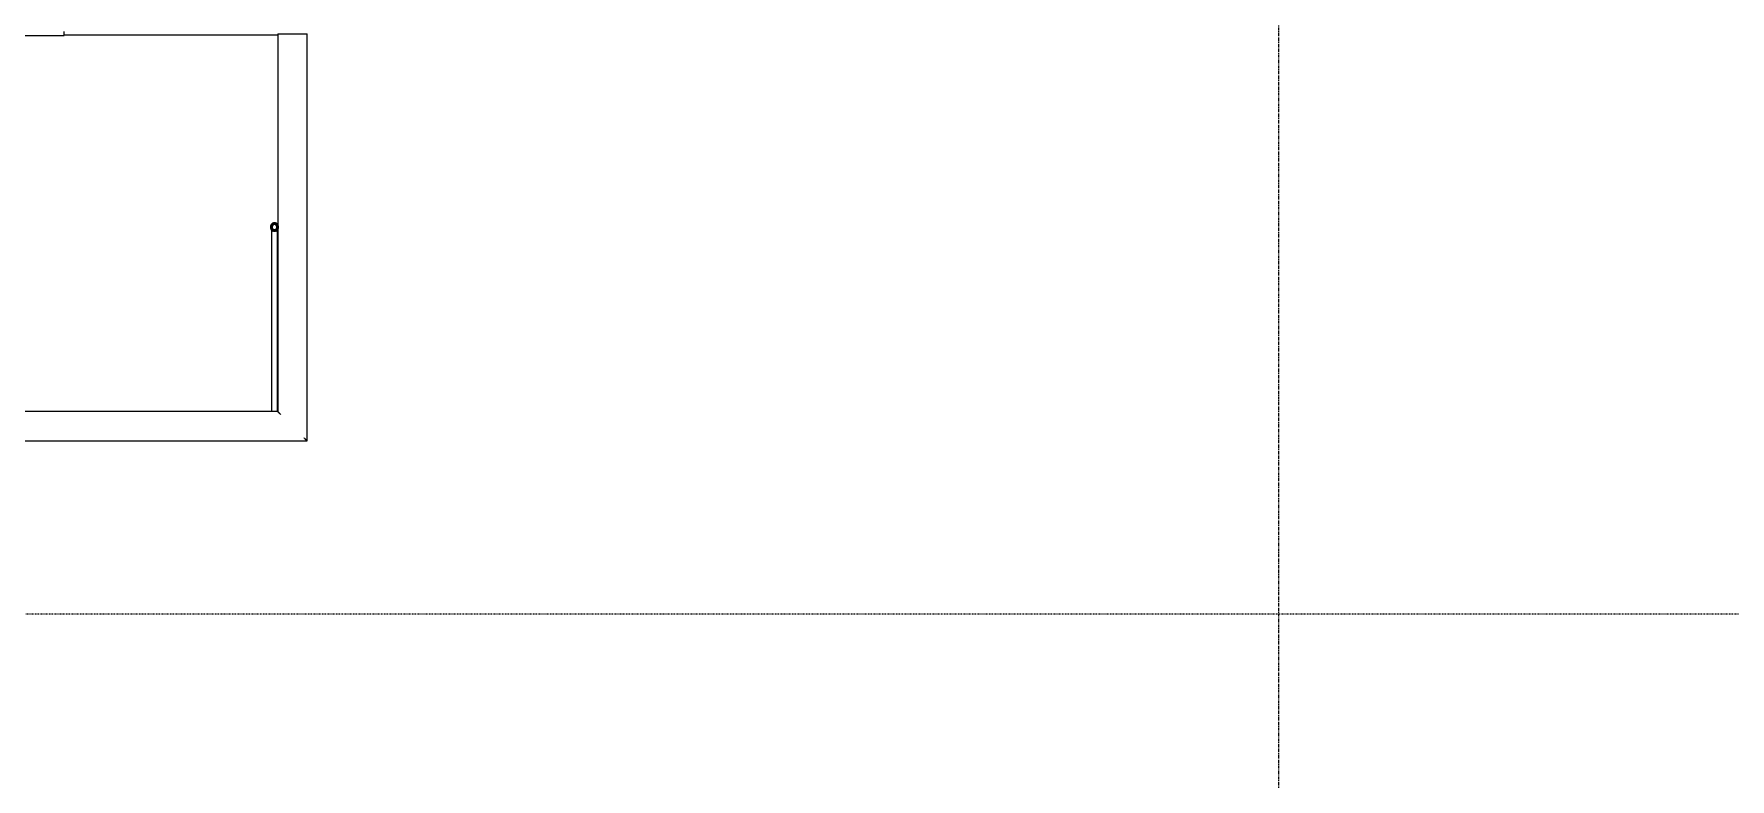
# Model space of a CAD drawing. Header units: inches. Extents: x -4217 to -1814, y 9706 to 12425.
# Drawn here: x -3027.9 to -2754.6, y 11126.9 to 11247 of the extents above; entities that cross this region are included whole.
import ezdxf

# ---------------------------------------------------------------- set-up
doc = ezdxf.new("R2010")
doc.units = ezdxf.units.IN
doc.header["$MEASUREMENT"] = 0
doc.linetypes.add('Aligning Line 1_8_', pattern=[0.25, 0.125, -0.125])
doc.linetypes.add('Grid Line 1_2_', pattern=[0.875, 0.5, -0.125, 0.125, -0.125])
for name, color, linetype, lineweight in [('A-DOOR-FRAM-1', 50, 'Continuous', 20), ('A-FLOR-1', 10, 'Continuous', 13), ('A-FLOR-HRAL-1', 7, 'Continuous', 9), ('A-WALL-3', 250, 'Continuous', 50), ('A-WALL-4', 10, 'Continuous', 13), ('G-ANNO-SYMB', 111, 'Aligning Line 1_8_', 9), ('S-GRID-1', 1, 'Grid Line 1_2_', 9)]:
    doc.layers.add(name, color=color, linetype=linetype, lineweight=lineweight)

msp = doc.modelspace()

# ---------------------------------------------------------------- linework, layer by layer
at = {"layer": 'A-DOOR-FRAM-1'}
for p, q in [((-3059.18624, 11246.73315), (-3023.06124, 11246.73315)), ((-3023.06124, 11246.73315), (-3023.06124, 11247.3894))]:
    msp.add_line(p, q, dxfattribs=at)
at = {"layer": 'A-FLOR-1'}
msp.add_line((-2988.62315, 11246.8141), (-3023.06124, 11246.8141), dxfattribs=at)
at = {"layer": 'A-FLOR-HRAL-1'}
for p, q in [((-2988.62315, 11247.0016), (-2988.62315, 11186.11381)), ((-2988.62315, 11247.0016), (-2988.15071, 11247.0016)), ((-2988.15071, 11247.0016), (-2984.37118, 11247.0016)), ((-2984.37118, 11247.0016), (-2983.89874, 11247.0016)), ((-2983.89874, 11181.3894), (-2983.89874, 11247.0016)), ((-2988.62315, 11186.11381), (-3093.22374, 11186.11381)), ((-3097.94815, 11181.3894), (-2983.89874, 11181.3894))]:
    msp.add_line(p, q, dxfattribs=at)
for points, knots in [([(-2988.15071, 11185.64136), (-2988.19285, 11185.68259), (-2988.25361, 11185.74443), (-2988.33199, 11185.82268), (-2988.37845, 11185.869), (-2988.41317, 11185.90403), (-2988.44694, 11185.93756), (-2988.47805, 11185.96862), (-2988.50599, 11185.99682), (-2988.53235, 11186.02299), (-2988.56104, 11186.05168), (-2988.58834, 11186.07909), (-2988.61509, 11186.10566), (-2988.62296, 11186.11381), (-2988.62315, 11186.11381)], [0, 0, 0, 0, 0.166666667, 0.25, 0.333333333, 0.375, 0.416666667, 0.5, 0.541666667, 0.583333333, 0.666666667, 0.75, 0.833333333, 1, 1, 1, 1]), ([(-2983.89874, 11181.3894), (-2983.89892, 11181.3894), (-2983.9068, 11181.39754), (-2983.93354, 11181.42411), (-2983.96085, 11181.45152), (-2983.98953, 11181.48021), (-2984.01589, 11181.50638), (-2984.04382, 11181.53458), (-2984.08281, 11181.57341), (-2984.12579, 11181.61635), (-2984.1619, 11181.65273), (-2984.19977, 11181.69031), (-2984.26822, 11181.75877), (-2984.32903, 11181.82061), (-2984.37118, 11181.86184)], [0, 0, 0, 0, 0.166666667, 0.25, 0.333333333, 0.416666667, 0.458333333, 0.5, 0.583333333, 0.666666667, 0.708333333, 0.75, 0.833333333, 1, 1, 1, 1])]:
    msp.add_open_spline(points, degree=3, knots=knots, dxfattribs=at)
at = {"layer": 'A-WALL-3', "flags": 128}
for points in [[(-2988.66818, 11215.86999), (-2988.68271, 11216.01108), (-2988.72546, 11216.14398), (-2988.79393, 11216.26096), (-2988.88415, 11216.35521), (-2988.99088, 11216.42126), (-2989.10791, 11216.45528), (-2989.22845, 11216.45528), (-2989.34549, 11216.42126), (-2989.45222, 11216.35521), (-2989.54244, 11216.26096), (-2989.61091, 11216.14398), (-2989.65365, 11216.01108), (-2989.66818, 11215.86999)], [(-2989.66818, 11215.86999), (-2989.65365, 11215.72889), (-2989.61091, 11215.59599), (-2989.54244, 11215.47902), (-2989.45222, 11215.38476), (-2989.34549, 11215.31871), (-2989.22845, 11215.28469), (-2989.10791, 11215.28469), (-2988.99088, 11215.31871), (-2988.88415, 11215.38476), (-2988.79393, 11215.47902), (-2988.72546, 11215.59599), (-2988.68271, 11215.72889), (-2988.66818, 11215.86999)]]:
    msp.add_lwpolyline(points, dxfattribs=at)
at = {"layer": 'A-WALL-4'}
for p, q in [((-2989.66818, 11215.86999), (-2989.66818, 11186.11381)), ((-2988.66818, 11186.11381), (-2988.66818, 11215.86999))]:
    msp.add_line(p, q, dxfattribs=at)
at = {"layer": 'G-ANNO-SYMB'}
msp.add_line((-1910.86928, 11153.42614), (-4027.08301, 11153.42614), dxfattribs=at)
at = {"layer": 'S-GRID-1'}
msp.add_line((-2827.32374, 9836.17969), (-2827.32374, 12376.79045), dxfattribs=at)

doc.saveas('drawing.dxf')
